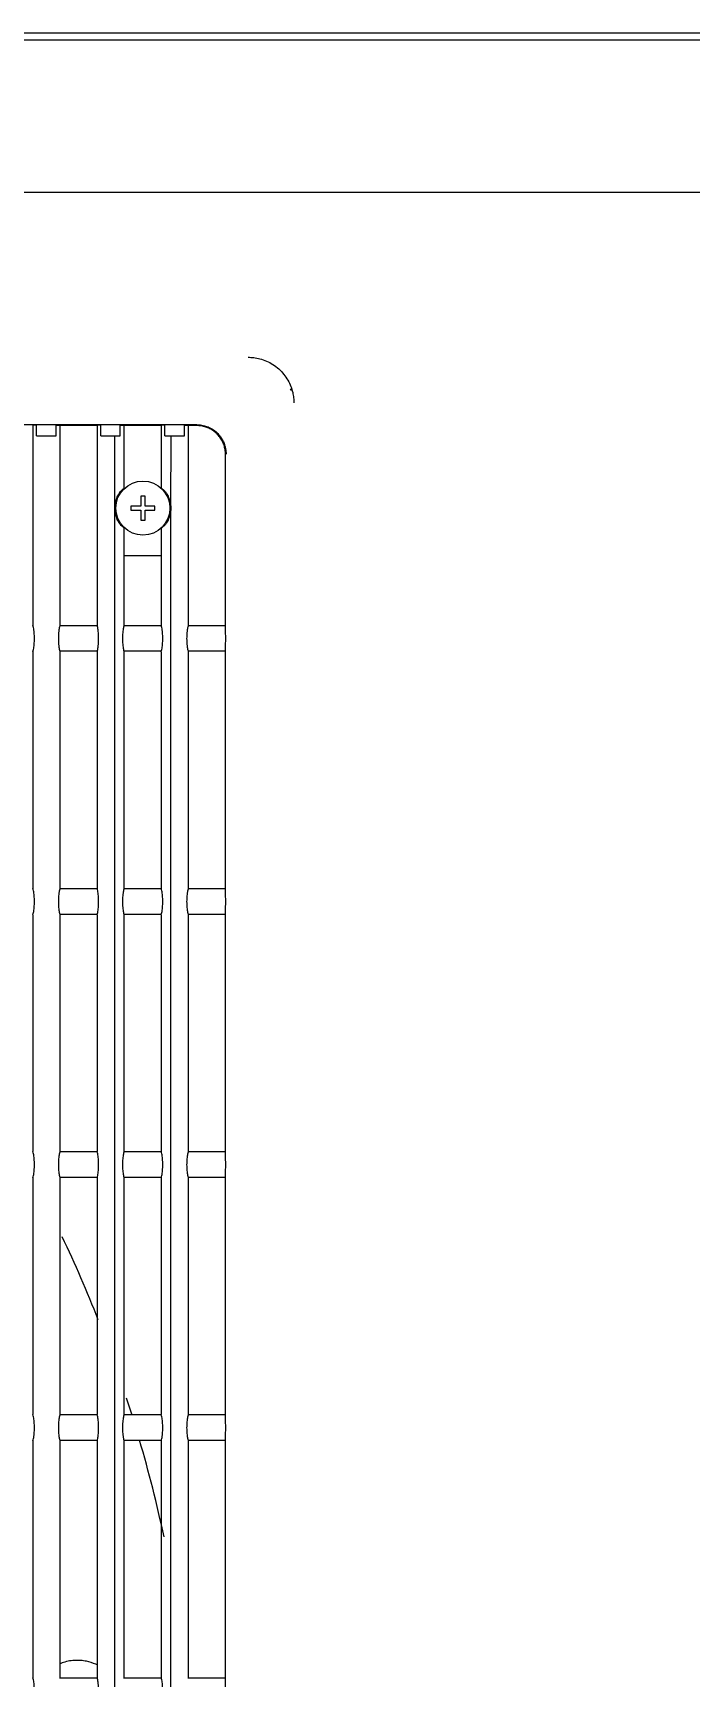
# Model space of a CAD drawing. Header units: millimetres. Extents: x 421 to 5436, y -1186 to -112.
# Drawn here: x 5352.8631 to 5353.0558, y -181.9871 to -181.505 of the extents above; entities that cross this region are included whole.
import ezdxf

# ---------------------------------------------------------------- set-up
doc = ezdxf.new("R2010")
doc.units = ezdxf.units.MM
doc.layers.add('A-AC', color=150, linetype='Continuous')

msp = doc.modelspace()

# ---------------------------------------------------------------- linework, layer by layer
at = {"layer": 'A-AC', "color": 10, "lineweight": -3, "ltscale": 7.5}
for p, q in [((5352.078475417804, -181.504993216193), (5353.388875754513, -181.504993216193)), ((5353.433675586159, -181.5071598828597), (5352.033675586159, -181.5071598828597)), ((5352.008675586158, -181.5516598828597), (5353.458675586158, -181.5516598828597)), ((5352.911091081193, -181.6197965363651), (5352.10959342459, -181.6197965363651)), ((5352.864224317031, -181.6199015761331), (5352.863153914408, -181.620079718838)), ((5352.863153914408, -181.620079718838), (5352.863153914408, -181.6786182491535)), ((5352.864224317031, -181.6231112022065), (5352.864224317031, -181.6199015761331)), ((5352.869934957096, -181.6199015667869), (5352.870995654647, -181.6200733037147)), ((5352.869934957096, -181.6231112022065), (5352.869934957096, -181.6199015667869)), ((5352.870995654647, -181.6200733037147), (5352.870995654647, -181.6788014727531)), ((5352.883009415034, -181.6199015436844), (5352.881938520672, -181.620079896318)), ((5352.881938520672, -181.620079896318), (5352.881938520672, -181.6786133919522)), ((5352.883009415034, -181.6231112022065), (5352.883009415034, -181.6199015436844)), ((5352.888720230136, -181.6199015328152), (5352.889780903562, -181.6200731389249)), ((5352.888720230136, -181.6231112022065), (5352.888720230136, -181.6199015328152)), ((5352.889780903562, -181.6200731389249), (5352.889780903562, -181.638472701801)), ((5352.901794508854, -181.6199015060458), (5352.900723110219, -181.6200800709321)), ((5352.900723110219, -181.6200800709321), (5352.900723110219, -181.6383380870279)), ((5352.901794508854, -181.6231112022065), (5352.901794508854, -181.6199015060458)), ((5352.907505508112, -181.6199014934934), (5352.908566169205, -181.6200729705781)), ((5352.907505508112, -181.6231112022065), (5352.907505508112, -181.6199014934934)), ((5352.908566169205, -181.6200729705781), (5352.908566169205, -181.6788111371584)), ((5352.864224317031, -181.6231112022065), (5352.869934957096, -181.6231112022065)), ((5352.883009415034, -181.6231112022065), (5352.888720230136, -181.6231112022065)), ((5352.887151560791, -181.6442392641329), (5352.887104602117, -181.6231112022065)), ((5352.901794508854, -181.6231112022065), (5352.907505508112, -181.6231112022065)), ((5352.903502851565, -181.6442485716268), (5352.903591512603, -181.6231112022065)), ((5352.919508919492, -181.6787091606786), (5352.919508919492, -181.6284098828596)), ((5352.895958919492, -181.6407223828596), (5352.894725586159, -181.6407223828596)), ((5352.894725586159, -181.6407223828596), (5352.894725586159, -181.6436265495263)), ((5352.895958919492, -181.6436265495263), (5352.895958919492, -181.6407223828596)), ((5352.887151560775, -182.4142387511806), (5352.887151560791, -181.6442392641329)), ((5352.894725586159, -181.6436265495263), (5352.891821419492, -181.6436265495263)), ((5352.891821419492, -181.6436265495263), (5352.891821419492, -181.6448598828597)), ((5352.891821419492, -181.6448598828597), (5352.894725586159, -181.6448598828597)), ((5352.894725586159, -181.6448598828597), (5352.894725586159, -181.6477640495264)), ((5352.898863086159, -181.6436265495263), (5352.895958919492, -181.6436265495263)), ((5352.895958919492, -181.6448598828597), (5352.898863086159, -181.6448598828597)), ((5352.895958919492, -181.6477640495264), (5352.895958919492, -181.6448598828597)), ((5352.898863086159, -181.6448598828597), (5352.898863086159, -181.6436265495263)), ((5352.903502851619, -182.4142475945212), (5352.903502851565, -181.6442485716268)), ((5352.889780903562, -181.650013730585), (5352.889780903562, -181.6788063040908)), ((5352.894725586159, -181.6477640495264), (5352.895958919492, -181.6477640495264)), ((5352.900723110219, -181.6501483453578), (5352.900723110219, -181.6786085309918)), ((5352.889780903562, -181.6581387162366), (5352.900723110219, -181.6581387162366)), ((5352.881917813775, -181.6787091606786), (5352.870976206406, -181.6787091606786)), ((5352.900701331986, -181.6787091606786), (5352.889760445889, -181.6787091606786)), ((5352.919508919492, -181.6787091606786), (5352.908544702143, -181.6787091606786)), ((5352.863153914408, -181.6863011827229), (5352.863153914408, -181.7557064158202)), ((5352.881917813775, -181.6862102717073), (5352.870976206406, -181.6862102717073)), ((5352.870995654647, -181.6861179589143), (5352.870995654647, -181.7558896394198)), ((5352.881938520672, -181.6863060399), (5352.881938520672, -181.755701558619)), ((5352.900701331986, -181.6862102717073), (5352.889760445889, -181.6862102717073)), ((5352.889780903562, -181.6861131288836), (5352.889780903562, -181.7558944707575)), ((5352.900723110219, -181.6863109008368), (5352.900723110219, -181.7556966976585)), ((5352.919508919492, -181.6862102717073), (5352.908544702143, -181.6862102717073)), ((5352.908566169205, -181.686108295844), (5352.908566169205, -181.7558993038251)), ((5352.919508919492, -181.7557973273451), (5352.919508919492, -181.6862102717073)), ((5352.881917813775, -181.7557973273451), (5352.870976206406, -181.7557973273451)), ((5352.900701331986, -181.7557973273451), (5352.889760445889, -181.7557973273451)), ((5352.919508919492, -181.7557973273451), (5352.908544702143, -181.7557973273451)), ((5352.863153914408, -181.7633893493896), (5352.863153914408, -181.8327945824869)), ((5352.881917813775, -181.763298438374), (5352.870976206406, -181.763298438374)), ((5352.870995654647, -181.7632061255811), (5352.870995654647, -181.8329778060865)), ((5352.881938520672, -181.7633942065668), (5352.881938520672, -181.8327897252855)), ((5352.900701331986, -181.763298438374), (5352.889760445889, -181.763298438374)), ((5352.889780903562, -181.7632012955503), (5352.889780903562, -181.8329826374243)), ((5352.900723110219, -181.7633990675033), (5352.900723110219, -181.8327848643253)), ((5352.919508919492, -181.763298438374), (5352.908544702143, -181.763298438374)), ((5352.908566169205, -181.7631964625107), (5352.908566169205, -181.8329874704916)), ((5352.919508919492, -181.8328854940119), (5352.919508919492, -181.763298438374)), ((5352.881917813775, -181.8328854940119), (5352.870976206406, -181.8328854940119)), ((5352.900701331986, -181.8328854940119), (5352.889760445889, -181.8328854940119)), ((5352.919508919492, -181.8328854940119), (5352.908544702143, -181.8328854940119)), ((5352.863153914408, -181.8404775160561), (5352.863153914408, -181.9098827491534)), ((5352.881917813775, -181.8403866050407), (5352.870976206406, -181.8403866050407)), ((5352.870995654647, -181.8402942922478), (5352.870995654647, -181.9100659727533)), ((5352.881938520672, -181.8404823732333), (5352.881938520672, -181.9098778919522)), ((5352.900701331986, -181.8403866050407), (5352.889760445889, -181.8403866050407)), ((5352.889780903562, -181.8402894622168), (5352.889780903562, -181.9100708040908)), ((5352.900723110219, -181.84048723417), (5352.900723110219, -181.9098730309918)), ((5352.919508919492, -181.8403866050407), (5352.908544702143, -181.8403866050407)), ((5352.908566169205, -181.8402846291774), (5352.908566169205, -181.9100756371583)), ((5352.919508919492, -181.9099736606786), (5352.919508919492, -181.8403866050407)), ((5352.881917813775, -181.9099736606786), (5352.870976206406, -181.9099736606786)), ((5352.900701331986, -181.9099736606786), (5352.889760445889, -181.9099736606786)), ((5352.919508919492, -181.9099736606786), (5352.908544702143, -181.9099736606786)), ((5352.863153914408, -181.9175656827229), (5352.863153914408, -181.9869709158202)), ((5352.881917813775, -181.9174747717072), (5352.870976206406, -181.9174747717072)), ((5352.870995654647, -181.9173824589143), (5352.870995654647, -181.9871541394198)), ((5352.881938520672, -181.9175705399), (5352.881938520672, -181.9869660586189)), ((5352.900701331986, -181.9174747717072), (5352.889760445889, -181.9174747717072)), ((5352.889780903562, -181.9173776288835), (5352.889780903562, -181.9871589707575)), ((5352.900723110219, -181.9175754008368), (5352.900723110219, -181.9869611976585)), ((5352.919508919492, -181.9174747717072), (5352.908544702143, -181.9174747717072)), ((5352.908566169205, -181.9173727958441), (5352.908566169205, -181.9871638038251)), ((5352.919508919492, -181.9870618273451), (5352.919508919492, -181.9174747717072)), ((5352.881917813775, -181.9870618273451), (5352.870976206406, -181.9870618273451)), ((5352.900701331986, -181.9870618273451), (5352.889760445889, -181.9870618273451)), ((5352.919508919492, -181.9870618273451), (5352.908544702143, -181.9870618273451))]:
    msp.add_line(p, q, dxfattribs=at)
msp.add_circle((5352.895342252825, -181.644243216193), 0.007916666666666666, dxfattribs=at)
for centre, radius, start, end in [((5352.925342252825, -181.614243216193), 0.01416666666666666, 18.05756139400065, 20.64869979370653), ((5352.510342252825, -182.029243216193), 0.4, 21.58830184871876, 25.3838946041521), ((5352.510342252825, -182.029243216193), 0.4, 17.38293939205084, 18.09109279648133), ((5352.510342252825, -182.029243216193), 0.4, 12.05328282582952, 16.24745699075715)]:
    msp.add_arc(centre, radius, start, end, dxfattribs=at)
for points, start_tangent, end_tangent in [([(5352.926175586159, -181.6000513705385), (5352.927785947202, -181.6001470517356), (5352.929601413325, -181.6004943179214), (5352.931511457236, -181.6011570596845), (5352.933391883328, -181.602158985299), (5352.935121554935, -181.6034762254346), (5352.936604794748, -181.6050443127826), (5352.937785213639, -181.6067764662184), (5352.938643046624, -181.6085752961014), (5352.939190928675, -181.6103394213369), (5352.939471452975, -181.6119763424226), (5352.939548595506, -181.6134098828597)], (0.009999994243209796, 1.0730133779534e-05), (-3.0370423164e-08, -0.009999999999953883)), ([(5352.881917841155, -181.6200765495266), (5352.87823642144, -181.6200765495264), (5352.874589344832, -181.6200765495264), (5352.870976206406, -181.620076557655)], (-0.009999999999999915, -1.298709044e-09), (-0.00999999999999992, -1.255753853e-09)), ([(5352.900701335673, -181.6200765495264), (5352.897090128384, -181.6200765495264), (5352.893443304702, -181.6200765495264), (5352.889760431344, -181.6200765495264)], (-0.009999999999999908, -1.367802839e-09), (-0.009999999999999912, -1.324083113e-09)), ([(5352.90986016114, -181.6200765495264), (5352.908544701913, -181.6200765495264)], (-0.009999999999999995, 3.47153798e-10), (-0.009999999999999905, -1.39114916e-09)), ([(5352.911175586159, -181.6200765495264), (5352.90986016114, -181.6200765495264)], (-0.01, 0), (-0.009999999999999995, 3.47162826e-10)), ([(5352.91108777777, -181.6197956452493), (5352.911847739208, -181.6198290731861)], (0.009999999999074716, 1.36035459656e-07), (0.009961001283910333, -0.000882300074768595)), ([(5352.914379515099, -181.6207170978209), (5352.913745510964, -181.6204827187428), (5352.912480692172, -181.620179382101), (5352.911175586159, -181.6200765495264)], (-0.009231389708929241, 0.003844664360106779), (-0.01, 0)), ([(5352.911847739208, -181.6198290731861), (5352.91260600806, -181.6199305794205), (5352.91334733978, -181.620097441609), (5352.91405912499, -181.6203247327328)], (0.009961001283947156, -0.0008823000743528992), (0.009385206517752587, -0.003452230962600028)), ([(5352.91405912499, -181.6203247327328), (5352.914762205002, -181.62061920101), (5352.915492809338, -181.6210078619001), (5352.915682978868, -181.6211244704225)], (0.009385206517770552, -0.003452230962551191), (0.008456340180951824, -0.005337631566904905)), ([(5352.917073116393, -181.6225223042779), (5352.916090396217, -181.6216801661844), (5352.914967007476, -181.6209889955246), (5352.914379515099, -181.6207170978209)], (-0.007065089210363668, 0.007077041362716688), (-0.009231389708856048, 0.003844664360282527)), ([(5352.919683602602, -181.6284098828596), (5352.919023687429, -181.6251247780538), (5352.917169054763, -181.6223711939545), (5352.91563331769, -181.6211634164315)], (-5.5994100132e-08, 0.009999999999843232), (-0.008515991963844945, 0.005241934840469531)), ([(5352.915682978868, -181.6211244704225), (5352.916271818062, -181.6215313403516), (5352.917072008342, -181.6222153655197), (5352.917837491549, -181.6230602348132), (5352.918500039179, -181.6240246030798), (5352.919007787343, -181.6250276011233), (5352.919354375463, -181.6259960452428)], (0.008456340180990547, -0.005337631566843553), (0.002801493187886783, -0.00959956436085638)), ([(5352.919508919492, -181.6284098828596), (5352.919406651885, -181.6271083447489), (5352.919104598584, -181.6258456663311), (5352.918599725706, -181.6246248337943), (5352.917909805305, -181.6235012438506), (5352.917073116393, -181.6225223042779)], (0, 0.01), (-0.007065089210477166, 0.007077041362603382)), ([(5352.919354375463, -181.6259960452428), (5352.919564069578, -181.6268885112031), (5352.919669369943, -181.6276889495671), (5352.919699415967, -181.6284098828596)], (0.002801493187461025, -0.009599564360980634), (-1.00767452446e-07, -0.009999999999492297)), ([(5352.887151560791, -181.6442392641329), (5352.887203739252, -181.6433158729271), (5352.887352829215, -181.6424395308081), (5352.887578158416, -181.6416404797521), (5352.887855493696, -181.6409347398333), (5352.888159903234, -181.6403304238972), (5352.888446270363, -181.6398636336139), (5352.888621333197, -181.6396209461666)], (4.837311650144e-06, 0.009999998830020732), (0.006287477398477534, 0.007776093361298729)), ([(5352.888621333197, -181.6396209461666), (5352.888997210768, -181.6391911130211), (5352.889384035359, -181.6388106605455), (5352.889780903562, -181.638472701801)], (0.006287477398322971, 0.007776093361423706), (0.007836282020101915, 0.006212301031133913)), ([(5352.88898870224, -181.6395202927256), (5352.889246045268, -181.6391429678638), (5352.889510298652, -181.638795019612), (5352.889780903562, -181.638472701801)], (0.005417234540844627, 0.008405567793402171), (0.006611587166964967, 0.007502460605269727)), ([(5352.900723110219, -181.6383380870279), (5352.901105023027, -181.6386424866828), (5352.901478493603, -181.6389834276849), (5352.901842872145, -181.6393659278233)], (0.008020551828839057, -0.005972499339548433), (0.006634791949755587, -0.007481947325627097)), ([(5352.900723110219, -181.6383380870279), (5352.900921961867, -181.6385598686174), (5352.901117860972, -181.6387941492335), (5352.901310641129, -181.6390420670734)], (0.006801584912554769, -0.007330650904067615), (0.005995449193822919, -0.008003411083050034)), ([(5352.901842872145, -181.6393659278233), (5352.902046144577, -181.6396255352281), (5352.902374013817, -181.6401217364999), (5352.902713935871, -181.6407519262), (5352.903022192189, -181.6414862337285), (5352.903274520474, -181.6423240917654), (5352.903443601113, -181.6432547697459), (5352.903502851565, -181.6442485716268)], (0.006634791949609524, -0.007481947325756621), (-6.559479557806e-06, -0.009999997848661164)), ([(5352.888621333197, -181.6488654862194), (5352.888436114426, -181.6486076450483), (5352.888145985792, -181.6481310981883), (5352.88784631257, -181.6475311985191), (5352.887574996057, -181.6468365981716), (5352.887352892759, -181.6460471813396), (5352.887203937209, -181.645172289243), (5352.887151560791, -181.6442392641329)], (-0.006287477398314045, 0.007776093361430923), (4.837311707337e-06, 0.009999998830020704)), ([(5352.903502851565, -181.6442485716268), (5352.903443395195, -181.6452333481093), (5352.903273843518, -181.6461651274622), (5352.903018133047, -181.6470113913915), (5352.902703918425, -181.6477552652593), (5352.902359505792, -181.6483886862445), (5352.902035883048, -181.6488749662417), (5352.901842872145, -181.6491205045627)], (-6.559479696143e-06, -0.009999997848661074), (-0.00663479194973283, -0.007481947325647278)), ([(5352.889780903562, -181.650013730585), (5352.889384035363, -181.6496757718428), (5352.888997210768, -181.6492953193656), (5352.888621333197, -181.6488654862194)], (-0.007836282020101915, 0.006212301031133913), (-0.006287477398322971, 0.007776093361423706)), ([(5352.889780903562, -181.650013730585), (5352.88951029865, -181.6496914127713), (5352.889246045268, -181.6493434645224), (5352.88898870224, -181.6489661396602)], (-0.006611587166964967, 0.007502460605269727), (-0.005417234540844627, 0.008405567793402171)), ([(5352.901842872145, -181.6491205045627), (5352.901478493603, -181.6495030047006), (5352.901105023028, -181.6498439457018), (5352.900723110219, -181.6501483453578)], (-0.006634791949755587, -0.007481947325627097), (-0.008020551828839057, -0.005972499339548433)), ([(5352.901310641129, -181.6494443653125), (5352.901117860972, -181.6496922831523), (5352.900921961867, -181.6499265637681), (5352.900723110219, -181.6501483453578)], (-0.005995449193822919, -0.008003411083050034), (-0.006801584912554769, -0.007330650904067615)), ([(5352.863153914408, -181.6863011827229), (5352.863432558806, -181.6849757041298), (5352.863576014111, -181.6833235554011), (5352.863576018311, -181.6815959794851), (5352.863432561771, -181.6799437492857), (5352.863153914408, -181.6786182491535)], (0.00299012242369743, 0.00954249275039294), (-0.00299012242369743, 0.00954249275039294)), ([(5352.870995654647, -181.6788014727531), (5352.870750154696, -181.6799347830226), (5352.870601597819, -181.6815908508631), (5352.870601591918, -181.6833284422453), (5352.870750150449, -181.6849846202163), (5352.870995654647, -181.6861179589143)], (-0.003066060704488855, -0.009518364972850604), (0.003066060704488855, -0.009518364972850604)), ([(5352.881938520672, -181.6863060399), (5352.882218069688, -181.6849755450019), (5352.882361435394, -181.6833234671221), (5352.882361439568, -181.6815960672054), (5352.882218072635, -181.6799439082913), (5352.881938520672, -181.6786133919522)], (0.002988778071510543, 0.009542913896670016), (-0.002988778071510543, 0.009542913896670016)), ([(5352.889780903562, -181.6788063040908), (5352.88953625752, -181.6799344942033), (5352.889387517205, -181.6815907961463), (5352.8893875218, -181.6833287445525), (5352.889536260829, -181.6849849608648), (5352.889780903562, -181.6861131288836)], (-0.003068747571200936, -0.009517499059324792), (0.003068747571200936, -0.009517499059324792)), ([(5352.900723110219, -181.6863109008368), (5352.901003566367, -181.6849753896806), (5352.901146844659, -181.6833233809762), (5352.901146848806, -181.681596152773), (5352.901003569295, -181.6799440634866), (5352.900723110219, -181.6786085309918)], (0.002987466122445539, 0.009543324691491968), (-0.002987466122445539, 0.009543324691491968)), ([(5352.908566169205, -181.6788111371584), (5352.90832238097, -181.679934175175), (5352.908173456056, -181.6815906149027), (5352.908173460643, -181.6833289255014), (5352.908322384277, -181.6849852798466), (5352.908566169205, -181.686108295844)], (-0.003071471863337841, -0.009516620229510265), (0.003071471863337841, -0.009516620229510265)), ([(5352.919508919492, -181.6862102717073), (5352.919552080551, -181.6849735696042), (5352.919575716125, -181.6833444425433), (5352.9195758326, -181.6815918520308), (5352.919552248215, -181.6799530433605), (5352.919508919492, -181.6787091606786)], (0.000519798639268621, 0.00998648133101016), (-0.000519798639268621, 0.00998648133101016)), ([(5352.863153914408, -181.7633893493896), (5352.863432558806, -181.7620638707965), (5352.863576014111, -181.7604117220678), (5352.863576018311, -181.7586841461518), (5352.863432561771, -181.7570319159524), (5352.863153914408, -181.7557064158202)], (0.00299012242369743, 0.00954249275039294), (-0.00299012242369743, 0.00954249275039294)), ([(5352.870995654647, -181.7558896394198), (5352.870750154696, -181.7570229496894), (5352.870601597819, -181.7586790175296), (5352.870601591918, -181.760416608912), (5352.870750150449, -181.762072786883), (5352.870995654647, -181.7632061255811)], (-0.003066060704488855, -0.009518364972850604), (0.003066060704488855, -0.009518364972850604)), ([(5352.881938520672, -181.7633942065668), (5352.882218069688, -181.7620637116686), (5352.882361435394, -181.7604116337886), (5352.882361439568, -181.7586842338719), (5352.882218072635, -181.7570320749578), (5352.881938520672, -181.755701558619)], (0.002988778071571777, 0.00954291389665084), (-0.002988778071510543, 0.009542913896670016)), ([(5352.889780903562, -181.7558944707575), (5352.88953625752, -181.7570226608698), (5352.889387517205, -181.7586789628131), (5352.8893875218, -181.760416911219), (5352.889536260829, -181.7620731275317), (5352.889780903562, -181.7632012955503)], (-0.003068747571200936, -0.009517499059324792), (0.003068747571200936, -0.009517499059324792)), ([(5352.900723110219, -181.7633990675033), (5352.901003566367, -181.7620635563471), (5352.901146844659, -181.7604115476429), (5352.901146848806, -181.7586843194397), (5352.901003569295, -181.7570322301533), (5352.900723110219, -181.7556966976585)], (0.002987466122445539, 0.009543324691491968), (-0.002987466122445539, 0.009543324691491968)), ([(5352.908566169205, -181.7558993038251), (5352.90832238097, -181.7570223418418), (5352.908173456056, -181.7586787815694), (5352.908173460643, -181.7604170921679), (5352.908322384277, -181.7620734465133), (5352.908566169205, -181.7631964625107)], (-0.003071471863337841, -0.009516620229510265), (0.003071471863337841, -0.009516620229510265)), ([(5352.919508919492, -181.763298438374), (5352.919552080551, -181.7620617362709), (5352.919575716125, -181.7604326092101), (5352.9195758326, -181.7586800186975), (5352.919552248215, -181.7570412100272), (5352.919508919492, -181.7557973273451)], (0.000519798639268621, 0.00998648133101016), (-0.000519798639268621, 0.00998648133101016)), ([(5352.863153914408, -181.8404775160561), (5352.863432558806, -181.8391520374632), (5352.863576014111, -181.8374998887346), (5352.863576018311, -181.8357723128186), (5352.863432561771, -181.8341200826189), (5352.863153914408, -181.8327945824869)], (0.00299012242369743, 0.00954249275039294), (-0.00299012242369743, 0.00954249275039294)), ([(5352.870995654647, -181.8329778060865), (5352.870750154696, -181.8341111163561), (5352.870601597819, -181.8357671841964), (5352.870601591918, -181.8375047755787), (5352.870750150449, -181.8391609535495), (5352.870995654647, -181.8402942922478)], (-0.003066060704488855, -0.009518364972850604), (0.003066060704488855, -0.009518364972850604)), ([(5352.881938520672, -181.8404823732333), (5352.882218069688, -181.8391518783351), (5352.882361435394, -181.8374998004554), (5352.882361439568, -181.8357724005386), (5352.882218072635, -181.8341202416245), (5352.881938520672, -181.8327897252855)], (0.002988778071510543, 0.009542913896670016), (-0.002988778071510543, 0.009542913896670016)), ([(5352.889780903562, -181.8329826374243), (5352.88953625752, -181.8341108275365), (5352.889387517205, -181.8357671294798), (5352.8893875218, -181.8375050778857), (5352.889536260829, -181.8391612941984), (5352.889780903562, -181.8402894622168)], (-0.003068747571200936, -0.009517499059324792), (0.003068747571200936, -0.009517499059324792)), ([(5352.900723110219, -181.84048723417), (5352.901003566367, -181.8391517230139), (5352.901146844659, -181.8374997143096), (5352.901146848806, -181.8357724861064), (5352.901003569295, -181.8341203968198), (5352.900723110219, -181.8327848643253)], (0.002987466122445539, 0.009543324691491968), (-0.002987466122445539, 0.009543324691491968)), ([(5352.908566169205, -181.8329874704916), (5352.90832238097, -181.8341105085083), (5352.908173456056, -181.8357669482359), (5352.908173460643, -181.8375052588347), (5352.908322384277, -181.8391616131801), (5352.908566169205, -181.8402846291774)], (-0.003071471863337841, -0.009516620229510265), (0.003071471863337841, -0.009516620229510265)), ([(5352.919508919492, -181.8403866050407), (5352.919552080551, -181.8391499029376), (5352.919575716125, -181.8375207758768), (5352.9195758326, -181.8357681853643), (5352.919552248215, -181.8341293766939), (5352.919508919492, -181.8328854940119)], (0.000519798639268621, 0.00998648133101016), (-0.000519798639268621, 0.00998648133101016)), ([(5352.863153914408, -181.9175656827229), (5352.863432558806, -181.91624020413), (5352.863576014111, -181.9145880554013), (5352.863576018311, -181.9128604794853), (5352.863432561771, -181.9112082492857), (5352.863153914408, -181.9098827491534)], (0.00299012242369743, 0.00954249275039294), (-0.00299012242369743, 0.00954249275039294)), ([(5352.870995654647, -181.9100659727533), (5352.870750154696, -181.9111992830226), (5352.870601597819, -181.9128553508631), (5352.870601591918, -181.9145929422455), (5352.870750150449, -181.9162491202162), (5352.870995654647, -181.9173824589143)], (-0.003066060704488855, -0.009518364972850604), (0.003066060704488855, -0.009518364972850604)), ([(5352.881938520672, -181.9175705399), (5352.882218069688, -181.9162400450018), (5352.882361435394, -181.9145879671221), (5352.882361439568, -181.9128605672054), (5352.882218072635, -181.9112084082913), (5352.881938520672, -181.9098778919522)], (0.002988778071510543, 0.009542913896670016), (-0.002988778071510543, 0.009542913896670016)), ([(5352.889780903562, -181.9100708040908), (5352.88953625752, -181.9111989942032), (5352.889387517205, -181.9128552961463), (5352.8893875218, -181.9145932445524), (5352.889536260829, -181.9162494608649), (5352.889780903562, -181.9173776288835)], (-0.003068747571200936, -0.009517499059324792), (0.003068747571200936, -0.009517499059324792)), ([(5352.900723110219, -181.9175754008368), (5352.901003566367, -181.9162398896806), (5352.901146844659, -181.9145878809761), (5352.901146848806, -181.9128606527731), (5352.901003569295, -181.9112085634865), (5352.900723110219, -181.9098730309918)], (0.002987466122445539, 0.009543324691491968), (-0.002987466122445539, 0.009543324691491968)), ([(5352.908566169205, -181.9100756371583), (5352.90832238097, -181.911198675175), (5352.908173456056, -181.9128551149026), (5352.908173460643, -181.9145934255014), (5352.908322384277, -181.9162497798468), (5352.908566169205, -181.9173727958441)], (-0.003071471863337841, -0.009516620229510265), (0.003071471863337841, -0.009516620229510265)), ([(5352.919508919492, -181.9174747717072), (5352.919552080551, -181.9162380696041), (5352.919575716125, -181.9146089425433), (5352.9195758326, -181.9128563520308), (5352.919552248215, -181.9112175433604), (5352.919508919492, -181.9099736606786)], (0.000519798639268621, 0.00998648133101016), (-0.000519798639268621, 0.00998648133101016)), ([(5352.876297661289, -181.9818855309575), (5352.874368353218, -181.9819927961332), (5352.87250223943, -181.982374696835), (5352.870988672327, -181.9829064268986)], (-0.009998475429093087, 0.000174611264876511), (-0.00920801235495119, -0.003900321585596018)), ([(5352.878813349411, -181.9821671498271), (5352.877988055759, -181.9820217722011), (5352.877142921046, -181.9819274696144), (5352.876297979832, -181.9818855545152)], (-0.009793646404993443, 0.002021012145920717), (-0.009998472547109019, 0.000174776213219288)), ([(5352.881954964564, -181.9832125672726), (5352.881523680324, -181.9830196488465), (5352.878813349411, -181.9821671498271)], (-0.009060897808029498, 0.004230854631448151), (-0.009793646404938494, 0.002021012146186983)), ([(5352.863153914408, -181.9946538493896), (5352.863432558806, -181.9933283707965), (5352.863576014111, -181.9916762220678), (5352.863576018311, -181.9899486461518), (5352.863432561771, -181.9882964159524), (5352.863153914408, -181.9869709158202)], (0.00299012242369743, 0.00954249275039294), (-0.00299012242369743, 0.00954249275039294)), ([(5352.881938520672, -181.9946587065667), (5352.882218069688, -181.9933282116685), (5352.882361435394, -181.9916761337886), (5352.882361439568, -181.9899487338721), (5352.882218072635, -181.9882965749578), (5352.881938520672, -181.9869660586189)], (0.002988778071510543, 0.009542913896670016), (-0.002988778071510543, 0.009542913896670016)), ([(5352.900723110219, -181.9946635675033), (5352.901003566367, -181.9933280563473), (5352.901146844659, -181.9916760476428), (5352.901146848806, -181.9899488194396), (5352.901003569295, -181.9882967301533), (5352.900723110219, -181.9869611976585)], (0.002987466122445539, 0.009543324691491968), (-0.002987466122445539, 0.009543324691491968)), ([(5352.919508919492, -181.994562938374), (5352.919552080551, -181.9933262362708), (5352.919575716125, -181.99169710921), (5352.9195758326, -181.9899445186975), (5352.919552248215, -181.9883057100271), (5352.919508919492, -181.9870618273451)], (0.000519798639268621, 0.00998648133101016), (-0.000519798639268621, 0.00998648133101016))]:
    msp.add_spline(points, degree=3, dxfattribs=dict(at, start_tangent=start_tangent, end_tangent=end_tangent))

doc.saveas('drawing.dxf')
